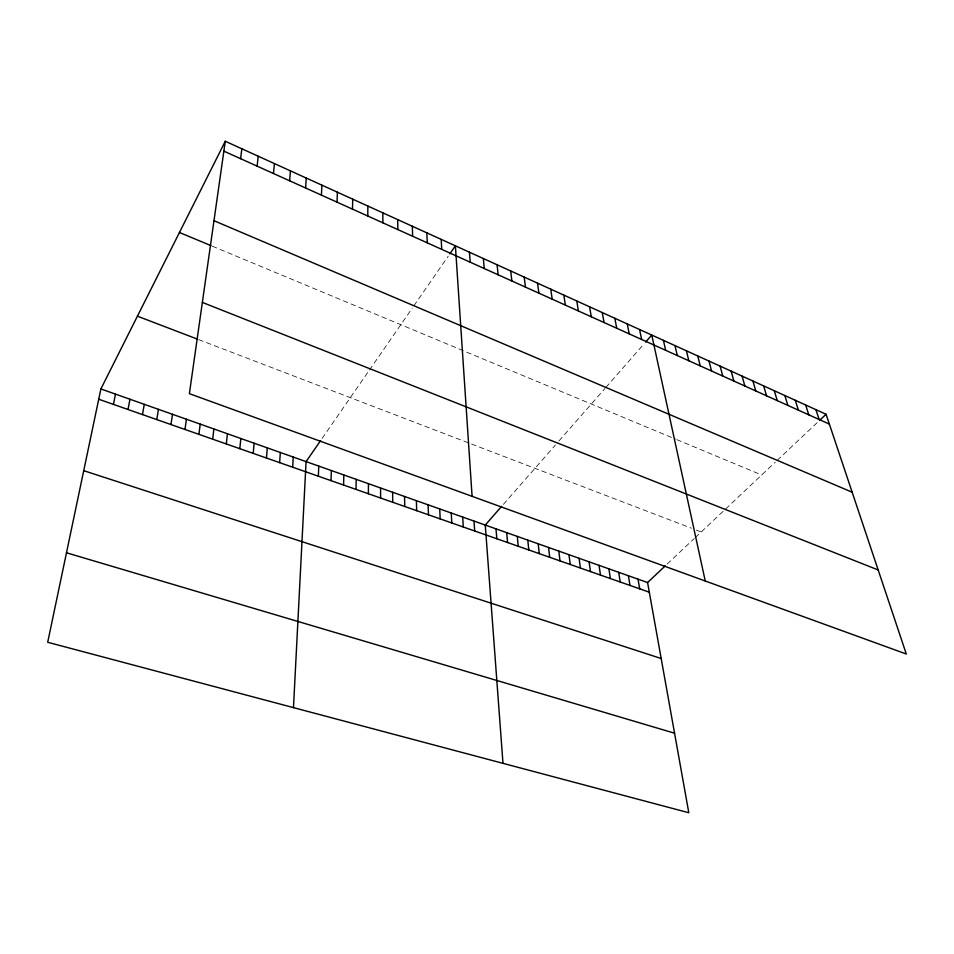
<?xml version="1.0" encoding="UTF-8"?>
<svg xmlns="http://www.w3.org/2000/svg" width="954" height="954" viewBox="0 0 954 954"><rect width="100%" height="100%" fill="white"/><g stroke="black" fill="none" stroke-linecap="round" stroke-linejoin="round"><path stroke-width="0.72" stroke-dasharray="4.77 3.58" d="M322.166 438.363L368.638 371.201M369.425 370.069L412.259 308.142M413.917 305.769L448.237 256.161M503.366 504.392L555.455 444.958M558.949 440.963L604.943 388.481M605.862 387.431L643.867 344.072M667.156 564.076L694.274 538.521M695.263 537.591L775.256 462.177M777.212 460.341L817.685 422.181M198.647 339.612L691.471 528.218M696.348 530.09L701.238 531.962M212.313 246.18L675.444 439.067M676.78 439.627L761.674 474.985"/><path stroke-width="1.43" d="M368.375 493.743L368.435 483.69M367.779 216.021L367.85 206.04M356.033 489.414L356.188 479.361M352.491 209.129L352.706 199.159M343.583 485.049L343.822 474.985M331.026 480.649L331.36 470.56M337.036 202.165L337.394 192.207M318.35 476.201L318.767 466.112M321.415 195.129L321.903 185.159M293.474 707.618L306.079 461.617L320.616 440.605M292.651 467.198L293.26 457.073M305.614 187.998L306.246 178.052M279.629 462.63L280.333 452.494M289.634 180.795L290.421 170.861M266.476 458.027L267.287 447.879M253.215 453.377L254.122 443.216M273.476 173.509L274.406 163.575M239.824 448.678L240.837 438.506M226.301 443.944L227.422 433.76M257.127 166.139L258.212 156.217M212.659 439.162L213.887 428.966M240.587 158.686L241.839 148.776M198.885 434.332L200.221 424.125M225.275 141.252L189.381 393.668L906.3 654.015L826.081 414.274L225.275 141.252L100.885 388.946L47.7 642.269L688.8 812.748L647.575 582.536L665.272 565.853M184.981 429.467L186.435 419.247M170.945 424.542L172.507 414.31M156.778 419.581L158.459 409.338M142.48 414.573L144.269 404.317M128.039 409.504L129.947 399.237M113.454 404.389L115.482 394.121M449.823 253.859L455.392 245.822L472.087 496.33M501.625 506.383L485.264 525.058L502.985 763.331M645.619 342.069L651.761 335.057L705.256 581.01M819.784 420.201L826.081 414.274M66.482 552.783L674.561 733.209M83.725 470.668L661.182 658.522M98.727 399.237L649.304 592.195M100.885 388.946L647.575 582.536M137.424 316.179L197.323 339.099M202.355 302.406L878.169 569.967M179.459 232.49L211.025 245.643M213.97 220.696L852.16 492.216M223.868 151.149L829.372 424.113M815.897 409.648L819.14 419.498M805.641 404.985L808.813 414.847M795.278 400.275L798.391 410.148M784.832 395.528L787.873 405.414M774.29 390.746L777.271 400.632M763.653 385.905L766.563 395.803M752.921 381.028L755.771 390.937M742.093 376.114L744.859 386.024M731.158 371.142L733.864 381.063M720.127 366.133L722.762 376.055M709.001 361.065L711.553 370.999M697.768 355.961L700.248 365.907M686.427 350.81L688.824 360.755M674.979 345.61L677.304 355.568M663.424 340.363L665.665 350.321M639.574 329.524L641.648 339.493M627.255 323.931L629.246 333.9M614.829 318.278L616.725 328.259M602.26 312.566L604.073 322.547M638.011 579.161L639.693 588.821M589.584 306.806L591.301 316.788M628.388 575.739L629.998 585.434M576.776 300.987L578.398 310.968M618.669 572.305L620.231 582.012M608.89 568.846L610.393 578.565M563.826 295.108L565.352 305.101M599.029 565.352L600.483 575.083M550.756 289.157L552.187 299.162M589.095 561.834L590.478 571.577M579.078 558.281L580.402 568.047M537.555 283.159L538.879 293.164M568.978 554.715L570.253 564.494M558.805 551.102L560.01 560.904M524.211 277.101L525.427 287.094M548.55 547.477L549.695 557.279M510.736 270.972L511.845 280.977M538.211 543.816L539.284 553.642M527.789 540.131L528.802 549.969M497.106 264.783L498.119 274.788M517.295 536.41L518.237 546.26M483.344 258.534L484.238 268.527M506.693 532.654L507.576 542.528M496.02 528.874L496.831 538.76M469.44 252.214L470.227 262.207M474.019 521.087L474.687 530.996M462.69 517.068L463.274 527.002M441.189 239.371L441.738 249.364M451.266 513.025L451.779 522.971M439.734 508.947L440.164 518.904M426.832 232.848L427.261 242.841M428.107 504.821L428.465 514.802M412.331 226.253L412.629 236.246M416.385 500.671L416.659 510.664M404.556 496.485L404.746 506.491M397.663 219.587L397.842 229.58M392.619 492.264L392.726 502.269M382.84 212.849L382.888 222.842M380.586 487.995L380.61 498.024"/></g></svg>
